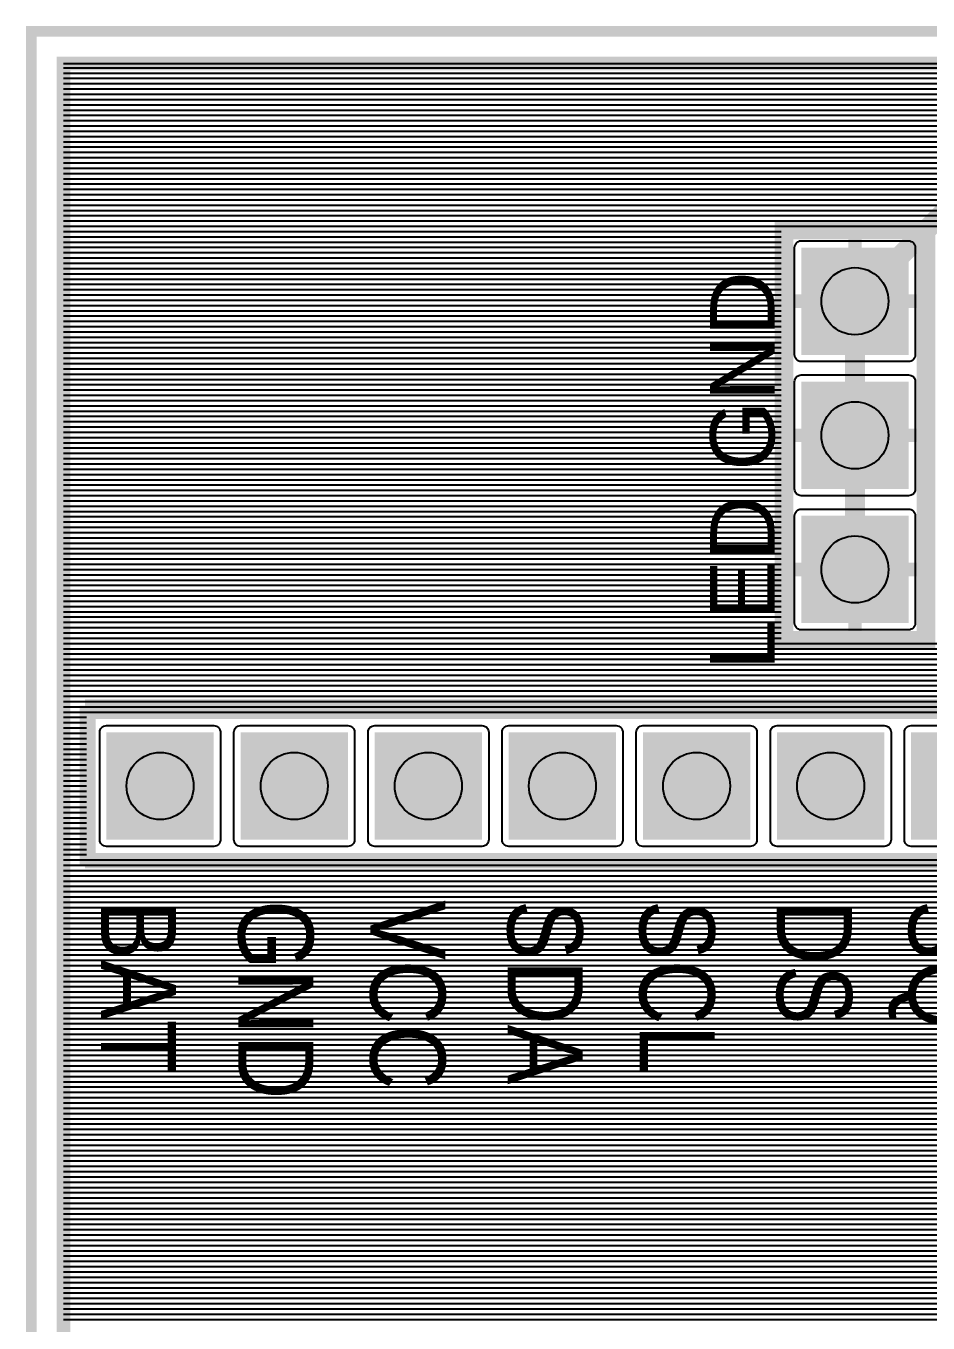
# Model space of a CAD drawing. Header units: inches. Extents: x -1.48 to 1.48, y -0.99 to 0.99.
# Drawn here: x -1.48 to -0.808, y 0.021 to 0.988 of the extents above; entities that cross this region are included whole.
import ezdxf

# ---------------------------------------------------------------- set-up
doc = ezdxf.new("R2010")
doc.units = ezdxf.units.IN
doc.layers.get('0').update_dxf_attribs({"linetype": 'CONTINUOUS'})

# ---------------------------------------------------------------- blocks, each defined once
blk = doc.blocks.new('RPAD')
blk.add_trace([(-0.5, -0.5), (-0.5, 0.5), (0.5, -0.5), (0.5, 0.5)])

msp = doc.modelspace()

# ---------------------------------------------------------------- linework, layer by layer
for points, const_width in [([(-1.476378, -0.984252), (1.476378, -0.984252), (1.476378, 0.984252), (-1.476378, 0.984252), (-1.476378, -0.984252)], 0.008), ([(-1.476378, -0.984252), (1.476378, -0.984252), (1.476378, 0.984252), (-1.476378, 0.984252), (-1.476378, -0.984252)], 0.008), ([(1.452378, -0.960252), (-1.452378, -0.960252), (-1.452378, 0.960252), (1.452378, 0.960252), (1.452378, -0.960252)], 0.01), ([(-0.862205, 0.583055), (-0.862205, 0.683055), (-0.862205, 0.783055), (-0.729146, 0.916113), (0.018701, 0.916113), (0.019476, 0.916889), (0.012744, 0.923621)], 0.015), ([(-0.807205, 0.728055), (-0.807205, 0.528055), (-0.917204, 0.528055), (-0.917204, 0.838054), (-0.807205, 0.838054), (-0.807205, 0.728055)], 0.01), ([(-0.862205, 0.838054), (-0.862205, 0.783055)], 0.01), ([(-0.912205, 0.533055), (-0.812205, 0.533055), (-0.812205, 0.833055), (-0.912205, 0.833055), (-0.912205, 0.533055)], 0.008), ([(-0.912205, 0.533055), (-0.812205, 0.533055), (-0.812205, 0.833055), (-0.912205, 0.833055), (-0.912205, 0.533055)], 0.008), ([(-0.917204, 0.783055), (-0.862205, 0.783055)], 0.01), ([(-0.807205, 0.783055), (-0.862205, 0.783055)], 0.01), ([(-0.917204, 0.683055), (-0.862205, 0.683055)], 0.01), ([(-0.807205, 0.683055), (-0.862205, 0.683055)], 0.01), ([(-0.917204, 0.583055), (-0.862205, 0.583055)], 0.01), ([(-0.862205, 0.528055), (-0.862205, 0.583055)], 0.01), ([(-0.807205, 0.583055), (-0.862205, 0.583055)], 0.01), ([(-1.432283, 0.364157), (-0.723622, 0.364157), (-0.723622, 0.482267), (-1.432283, 0.482267), (-1.432283, 0.364157)], 0.008), ([(-1.432283, 0.364157), (-0.723622, 0.364157), (-0.723622, 0.482267), (-1.432283, 0.482267), (-1.432283, 0.364157)], 0.008), ([(-0.725315, 0.366638), (-1.435315, 0.366638), (-1.435315, 0.476637), (-0.725315, 0.476637), (-0.725315, 0.366638)], 0.01)]:
    msp.add_lwpolyline(points, dxfattribs=dict(const_width=const_width))
for points in [[(-1.452378, 0.960252), (1.452378, 0.960252)], [(-1.452378, 0.95707), (1.452378, 0.95707)], [(-1.452378, 0.953133), (1.452378, 0.953133)], [(-1.452378, 0.949196), (1.452378, 0.949196)], [(-1.452378, 0.945259), (1.452378, 0.945259)], [(-1.452378, 0.941322), (1.452378, 0.941322)], [(-1.452378, 0.937385), (1.452378, 0.937385)], [(-1.452378, 0.933448), (0.004894, 0.933448)], [(-1.452378, 0.929511), (0.000957, 0.929511)], [(-1.452378, 0.925574), (0.000244, 0.925574)], [(-1.452378, 0.921637), (0.000244, 0.921637)], [(-1.452378, 0.9177), (0.000987, 0.9177)], [(-1.452378, 0.913763), (0.004924, 0.913763)], [(-1.452378, 0.909826), (-0.247913, 0.909826)], [(-1.452378, 0.905889), (-0.247913, 0.905889)], [(-1.452378, 0.901952), (-0.247913, 0.901952)], [(-1.452378, 0.898015), (-0.247913, 0.898015)], [(-1.452378, 0.894078), (-0.247913, 0.894078)], [(-1.452378, 0.890141), (-0.247913, 0.890141)], [(-1.452378, 0.886204), (-0.247913, 0.886204)], [(-1.452378, 0.882267), (-0.247913, 0.882267)], [(-1.452378, 0.87833), (-0.247913, 0.87833)], [(-1.452378, 0.874393), (-0.247913, 0.874393)], [(-1.452378, 0.870456), (-0.247913, 0.870456)], [(-1.452378, 0.866519), (-0.247913, 0.866519)], [(-1.452378, 0.862582), (-0.247913, 0.862582)], [(-1.452378, 0.858645), (-0.247913, 0.858645)], [(-1.452378, 0.854708), (-0.247913, 0.854708)], [(-1.452378, 0.850771), (-0.247913, 0.850771)], [(-1.452378, 0.846834), (-0.247913, 0.846834)], [(-1.452378, 0.842897), (-0.247913, 0.842897)], [(-1.452378, 0.83896), (-0.247913, 0.83896)], [(-1.452378, 0.835023), (-0.917204, 0.835023)], [(-1.452378, 0.831086), (-0.917204, 0.831086)], [(-1.452378, 0.827149), (-0.917204, 0.827149)], [(-1.452378, 0.823212), (-0.917204, 0.823212)], [(-1.452378, 0.819275), (-0.917204, 0.819275)], [(-1.452378, 0.815338), (-0.917204, 0.815338)], [(-1.452378, 0.811401), (-0.917204, 0.811401)], [(-1.452378, 0.807464), (-0.917204, 0.807464)], [(-1.452378, 0.803527), (-0.917204, 0.803527)], [(-1.452378, 0.79959), (-0.917204, 0.79959)], [(-1.452378, 0.795653), (-0.917204, 0.795653)], [(-1.452378, 0.791716), (-0.917204, 0.791716)], [(-1.452378, 0.787779), (-0.917204, 0.787779)], [(-1.452378, 0.783842), (-0.917204, 0.783842)], [(-1.452378, 0.779905), (-0.917204, 0.779905)], [(-1.452378, 0.775968), (-0.917204, 0.775968)], [(-1.452378, 0.772031), (-0.917204, 0.772031)], [(-1.452378, 0.768094), (-0.917204, 0.768094)], [(-1.452378, 0.764157), (-0.917204, 0.764157)], [(-1.452378, 0.76022), (-0.917204, 0.76022)], [(-1.452378, 0.756283), (-0.917204, 0.756283)], [(-1.452378, 0.752346), (-0.917204, 0.752346)], [(-1.452378, 0.748409), (-0.917204, 0.748409)], [(-1.452378, 0.744472), (-0.917204, 0.744472)], [(-1.452378, 0.740535), (-0.917204, 0.740535)], [(-1.452378, 0.736598), (-0.917204, 0.736598)], [(-1.452378, 0.732661), (-0.917204, 0.732661)], [(-1.452378, 0.728724), (-0.917204, 0.728724)], [(-1.452378, 0.724787), (-0.917204, 0.724787)], [(-1.452378, 0.72085), (-0.917204, 0.72085)], [(-1.452378, 0.716913), (-0.917204, 0.716913)], [(-1.452378, 0.712976), (-0.917204, 0.712976)], [(-1.452378, 0.709039), (-0.917204, 0.709039)], [(-1.452378, 0.705102), (-0.917204, 0.705102)], [(-1.452378, 0.701165), (-0.917204, 0.701165)], [(-1.452378, 0.697228), (-0.917204, 0.697228)], [(-1.452378, 0.693291), (-0.917204, 0.693291)], [(-1.452378, 0.689354), (-0.917204, 0.689354)], [(-1.452378, 0.685417), (-0.917204, 0.685417)], [(-1.452378, 0.68148), (-0.917204, 0.68148)], [(-1.452378, 0.677543), (-0.917204, 0.677543)], [(-1.452378, 0.673606), (-0.917204, 0.673606)], [(-1.452378, 0.669669), (-0.917204, 0.669669)], [(-1.452378, 0.665732), (-0.917204, 0.665732)], [(-1.452378, 0.661795), (-0.917204, 0.661795)], [(-1.452378, 0.657858), (-0.917204, 0.657858)], [(-1.452378, 0.653921), (-0.917204, 0.653921)], [(-1.452378, 0.649984), (-0.917204, 0.649984)], [(-1.452378, 0.646047), (-0.917204, 0.646047)], [(-1.452378, 0.64211), (-0.917204, 0.64211)], [(-1.452378, 0.638173), (-0.917204, 0.638173)], [(-1.452378, 0.634236), (-0.917204, 0.634236)], [(-1.452378, 0.630299), (-0.917204, 0.630299)], [(-1.452378, 0.626362), (-0.917204, 0.626362)], [(-1.452378, 0.622425), (-0.917204, 0.622425)], [(-1.452378, 0.618488), (-0.917204, 0.618488)], [(-1.452378, 0.614551), (-0.917204, 0.614551)], [(-1.452378, 0.610614), (-0.917204, 0.610614)], [(-1.452378, 0.606677), (-0.917204, 0.606677)], [(-1.452378, 0.60274), (-0.917204, 0.60274)], [(-1.452378, 0.598803), (-0.917204, 0.598803)], [(-1.452378, 0.594866), (-0.917204, 0.594866)], [(-1.452378, 0.590929), (-0.917204, 0.590929)], [(-1.452378, 0.586992), (-0.917204, 0.586992)], [(-1.452378, 0.583055), (-0.917204, 0.583055)], [(-1.452378, 0.579118), (-0.917204, 0.579118)], [(-1.452378, 0.575181), (-0.917204, 0.575181)], [(-1.452378, 0.571244), (-0.917204, 0.571244)], [(-1.452378, 0.567307), (-0.917204, 0.567307)], [(-1.452378, 0.56337), (-0.917204, 0.56337)], [(-1.452378, 0.559433), (-0.917204, 0.559433)], [(-1.452378, 0.555496), (-0.917204, 0.555496)], [(-1.452378, 0.551559), (-0.917204, 0.551559)], [(-1.452378, 0.547622), (-0.917204, 0.547622)], [(-1.452378, 0.543685), (-0.917204, 0.543685)], [(-1.452378, 0.539748), (-0.917204, 0.539748)], [(-1.452378, 0.535811), (-0.917204, 0.535811)], [(-1.452378, 0.531874), (-0.917204, 0.531874)], [(-1.452378, 0.527937), (0.421378, 0.527937)], [(-1.452378, 0.524), (0.421378, 0.524)], [(-1.452378, 0.520063), (0.421378, 0.520063)], [(-1.452378, 0.516126), (0.421378, 0.516126)], [(-1.452378, 0.512189), (0.421378, 0.512189)], [(-1.452378, 0.508252), (0.421378, 0.508252)], [(-1.452378, 0.504315), (0.421378, 0.504315)], [(-1.452378, 0.500378), (0.421378, 0.500378)], [(-1.452378, 0.496441), (0.421378, 0.496441)], [(-1.452378, 0.492504), (0.421378, 0.492504)], [(-1.452378, 0.488567), (0.421378, 0.488567)], [(-1.452378, 0.48463), (0.421378, 0.48463)], [(-1.452378, 0.480693), (0.421378, 0.480693)], [(-1.452378, 0.476756), (0.421378, 0.476756)], [(-1.452378, 0.472819), (-1.435315, 0.472819)], [(-1.452378, 0.468881), (-1.435315, 0.468881)], [(-1.452378, 0.464944), (-1.435315, 0.464944)], [(-0.740315, 0.376637), (-0.820315, 0.376637), (-0.821337, 0.376737), (-0.822283, 0.377023), (-0.823133, 0.377478), (-0.82387, 0.378083), (-0.824474, 0.37882), (-0.824929, 0.37967), (-0.825215, 0.380615), (-0.825315, 0.381637), (-0.825315, 0.461637), (-0.825215, 0.46266), (-0.824929, 0.463605), (-0.824474, 0.464455), (-0.82387, 0.465192), (-0.823133, 0.465797), (-0.822283, 0.466252), (-0.821337, 0.466538), (-0.820315, 0.466637), (-0.740315, 0.466637)], [(-1.452378, 0.461007), (-1.435315, 0.461007)], [(-1.452378, 0.45707), (-1.435315, 0.45707)], [(-1.452378, 0.453133), (-1.435315, 0.453133)], [(-1.452378, 0.449196), (-1.435315, 0.449196)], [(-1.452378, 0.445259), (-1.435315, 0.445259)], [(-1.452378, 0.441322), (-1.435315, 0.441322)], [(-1.452378, 0.437385), (-1.435315, 0.437385)], [(-1.452378, 0.433448), (-1.435315, 0.433448)], [(-1.452378, 0.429511), (-1.435315, 0.429511)], [(-1.452378, 0.425574), (-1.435315, 0.425574)], [(-1.452378, 0.421637), (-1.435315, 0.421637)], [(-1.452378, 0.4177), (-1.435315, 0.4177)], [(-1.452378, 0.413763), (-1.435315, 0.413763)], [(-1.452378, 0.409826), (-1.435315, 0.409826)], [(-1.452378, 0.405889), (-1.435315, 0.405889)], [(-1.452378, 0.401952), (-1.435315, 0.401952)], [(-1.452378, 0.398015), (-1.435315, 0.398015)], [(-1.452378, 0.394078), (-1.435315, 0.394078)], [(-1.452378, 0.390141), (-1.435315, 0.390141)], [(-1.452378, 0.386204), (-1.435315, 0.386204)], [(-1.452378, 0.382267), (-1.435315, 0.382267)], [(-1.452378, 0.37833), (-1.435315, 0.37833)], [(-1.452378, 0.374393), (-1.435315, 0.374393)], [(-1.452378, 0.370456), (-1.435315, 0.370456)], [(-1.452378, 0.366519), (-0.557874, 0.366519)], [(-1.452378, 0.362582), (-0.554962, 0.362582)], [(-1.452378, 0.358645), (-0.551025, 0.358645)], [(-1.452378, 0.354708), (-0.547088, 0.354708)], [(-1.452378, 0.350771), (-0.543151, 0.350771)], [(-1.452378, 0.346834), (-0.539214, 0.346834)], [(-1.452378, 0.342897), (-0.535277, 0.342897)], [(-1.452378, 0.33896), (-0.53134, 0.33896)], [(-1.452378, 0.335023), (0.835987, 0.335023)], [(-1.452378, 0.331086), (0.835987, 0.331086)], [(-1.452378, 0.327149), (0.835987, 0.327149)], [(-1.452378, 0.323212), (0.835987, 0.323212)], [(-1.452378, 0.319275), (0.835987, 0.319275)], [(-1.452378, 0.315338), (0.835987, 0.315338)], [(-1.452378, 0.311401), (0.835987, 0.311401)], [(-1.452378, 0.307464), (0.835987, 0.307464)], [(-1.452378, 0.303527), (0.835987, 0.303527)], [(-1.452378, 0.29959), (0.333796, 0.29959)], [(-1.452378, 0.295653), (0.295078, 0.295653)], [(-1.452378, 0.291716), (0.291141, 0.291716)], [(-1.452378, 0.287779), (0.287204, 0.287779)], [(-1.452378, 0.283842), (0.283267, 0.283842)], [(-1.452378, 0.279905), (0.27933, 0.279905)], [(-1.452378, 0.275968), (0.277561, 0.275968)], [(-1.452378, 0.272031), (0.277561, 0.272031)], [(-1.452378, 0.268094), (0.277561, 0.268094)], [(-1.452378, 0.264157), (-0.396155, 0.264157)], [(-1.452378, 0.26022), (-0.400092, 0.26022)], [(-1.452378, 0.256283), (-0.404029, 0.256283)], [(-1.452378, 0.252346), (-0.407966, 0.252346)], [(-1.452378, 0.248409), (-0.411903, 0.248409)], [(-1.452378, 0.244472), (-0.412327, 0.244472)], [(-1.452378, 0.240535), (-0.412327, 0.240535)], [(-1.452378, 0.236598), (-0.412327, 0.236598)], [(-1.452378, 0.232661), (-0.412327, 0.232661)], [(-1.452378, 0.228724), (-0.412327, 0.228724)], [(-1.452378, 0.224787), (-0.412327, 0.224787)], [(-1.452378, 0.22085), (-0.410044, 0.22085)], [(-1.452378, 0.216913), (-0.406107, 0.216913)], [(-1.452378, 0.212976), (-0.40217, 0.212976)], [(-1.452378, 0.209039), (-0.398233, 0.209039)], [(-1.452378, 0.205102), (-0.298331, 0.205102)], [(-1.452378, 0.201165), (-0.301653, 0.201165)], [(-1.452378, 0.197228), (-0.301653, 0.197228)], [(-1.452378, 0.193291), (-0.301653, 0.193291)], [(-1.452378, 0.189354), (-0.301653, 0.189354)], [(-1.452378, 0.185417), (-0.301653, 0.185417)], [(-1.452378, 0.18148), (-0.301653, 0.18148)], [(-1.452378, 0.177543), (-0.301653, 0.177543)], [(-1.452378, 0.173606), (-0.298331, 0.173606)], [(-1.452378, 0.169669), (-0.294394, 0.169669)], [(-1.452378, 0.165732), (-0.290457, 0.165732)], [(-1.452378, 0.161795), (-0.28652, 0.161795)], [(-1.452378, 0.157858), (-0.236401, 0.157858)], [(-1.452378, 0.153921), (-0.236401, 0.153921)], [(-1.452378, 0.149984), (-0.236401, 0.149984)], [(-1.452378, 0.146047), (-0.236401, 0.146047)], [(-1.452378, 0.14211), (-0.236396, 0.14211)], [(-1.452378, 0.138173), (-0.232459, 0.138173)], [(-1.452378, 0.134236), (-0.228522, 0.134236)], [(-1.452378, 0.130299), (-0.224585, 0.130299)], [(-1.452378, 0.126362), (-0.220648, 0.126362)], [(-1.452378, 0.122425), (-0.068563, 0.122425)], [(-1.452378, 0.118488), (0.285061, 0.118488)], [(-1.452378, 0.114551), (0.285061, 0.114551)], [(-1.452378, 0.110614), (0.285061, 0.110614)], [(-1.452378, 0.106677), (0.285061, 0.106677)], [(-1.452378, 0.10274), (0.285061, 0.10274)], [(-1.452378, 0.098803), (0.285061, 0.098803)], [(-1.452378, 0.094866), (0.285061, 0.094866)], [(-1.452378, 0.090929), (0.285061, 0.090929)], [(-1.452378, 0.086992), (0.285061, 0.086992)], [(-1.452378, 0.083055), (0.285061, 0.083055)], [(-1.452378, 0.079118), (0.285061, 0.079118)], [(-1.452378, 0.075181), (0.285061, 0.075181)], [(-1.452378, 0.071244), (0.285061, 0.071244)], [(-1.452378, 0.067307), (0.285061, 0.067307)], [(-1.452378, 0.06337), (0.285061, 0.06337)], [(-1.452378, 0.059433), (0.285061, 0.059433)], [(-1.452378, 0.055496), (0.285061, 0.055496)], [(-1.452378, 0.051559), (0.285061, 0.051559)], [(-1.452378, 0.047622), (0.285061, 0.047622)], [(-1.452378, 0.043685), (0.285061, 0.043685)], [(-1.452378, 0.039748), (0.285061, 0.039748)], [(-1.452378, 0.035811), (0.285061, 0.035811)], [(-1.452378, 0.031874), (0.285061, 0.031874)], [(-1.452378, 0.027937), (0.285061, 0.027937)], [(-1.452378, 0.024), (0.285061, 0.024)]]:
    msp.add_lwpolyline(points)
for points in [[(-0.907205, 0.743055), (-0.907205, 0.823055), (-0.907105, 0.824077), (-0.906819, 0.825022), (-0.906364, 0.825873), (-0.905759, 0.826609), (-0.905022, 0.827214), (-0.904172, 0.827669), (-0.903227, 0.827955), (-0.902205, 0.828055), (-0.822205, 0.828055), (-0.821182, 0.827955), (-0.820237, 0.827669), (-0.819387, 0.827214), (-0.81865, 0.826609), (-0.818045, 0.825873), (-0.817591, 0.825022), (-0.817304, 0.824077), (-0.817205, 0.823055), (-0.817205, 0.743055), (-0.817304, 0.742032), (-0.817591, 0.741087), (-0.818045, 0.740237), (-0.81865, 0.7395), (-0.819387, 0.738895), (-0.820237, 0.738441), (-0.821182, 0.738154), (-0.822205, 0.738055), (-0.902205, 0.738055), (-0.903227, 0.738154), (-0.904172, 0.738441), (-0.905022, 0.738895), (-0.905759, 0.7395), (-0.906364, 0.740237), (-0.906819, 0.741087), (-0.907105, 0.742032), (-0.907205, 0.743055)], [(-0.907205, 0.643055), (-0.907205, 0.723055), (-0.907105, 0.724077), (-0.906819, 0.725022), (-0.906364, 0.725873), (-0.905759, 0.726609), (-0.905022, 0.727214), (-0.904172, 0.727669), (-0.903227, 0.727955), (-0.902205, 0.728055), (-0.822205, 0.728055), (-0.821182, 0.727955), (-0.820237, 0.727669), (-0.819387, 0.727214), (-0.81865, 0.726609), (-0.818045, 0.725873), (-0.817591, 0.725022), (-0.817304, 0.724077), (-0.817205, 0.723055), (-0.817205, 0.643055), (-0.817304, 0.642032), (-0.817591, 0.641087), (-0.818045, 0.640237), (-0.81865, 0.6395), (-0.819387, 0.638895), (-0.820237, 0.638441), (-0.821182, 0.638154), (-0.822205, 0.638055), (-0.902205, 0.638055), (-0.903227, 0.638154), (-0.904172, 0.638441), (-0.905022, 0.638895), (-0.905759, 0.6395), (-0.906364, 0.640237), (-0.906819, 0.641087), (-0.907105, 0.642032), (-0.907205, 0.643055)], [(-0.907205, 0.543055), (-0.907205, 0.623055), (-0.907105, 0.624077), (-0.906819, 0.625022), (-0.906364, 0.625873), (-0.905759, 0.626609), (-0.905022, 0.627214), (-0.904172, 0.627669), (-0.903227, 0.627955), (-0.902205, 0.628055), (-0.822205, 0.628055), (-0.821182, 0.627955), (-0.820237, 0.627669), (-0.819387, 0.627214), (-0.81865, 0.626609), (-0.818045, 0.625873), (-0.817591, 0.625022), (-0.817304, 0.624077), (-0.817205, 0.623055), (-0.817205, 0.543055), (-0.817304, 0.542032), (-0.817591, 0.541087), (-0.818045, 0.540237), (-0.81865, 0.5395), (-0.819387, 0.538895), (-0.820237, 0.538441), (-0.821182, 0.538154), (-0.822205, 0.538055), (-0.902205, 0.538055), (-0.903227, 0.538154), (-0.904172, 0.538441), (-0.905022, 0.538895), (-0.905759, 0.5395), (-0.906364, 0.540237), (-0.906819, 0.541087), (-0.907105, 0.542032), (-0.907205, 0.543055)], [(-1.340315, 0.376637), (-1.420315, 0.376637), (-1.421337, 0.376737), (-1.422283, 0.377023), (-1.423133, 0.377478), (-1.42387, 0.378083), (-1.424474, 0.37882), (-1.424929, 0.37967), (-1.425215, 0.380615), (-1.425315, 0.381637), (-1.425315, 0.461637), (-1.425215, 0.46266), (-1.424929, 0.463605), (-1.424474, 0.464455), (-1.42387, 0.465192), (-1.423133, 0.465797), (-1.422283, 0.466252), (-1.421337, 0.466538), (-1.420315, 0.466637), (-1.340315, 0.466637), (-1.339293, 0.466538), (-1.338347, 0.466252), (-1.337497, 0.465797), (-1.33676, 0.465192), (-1.336156, 0.464455), (-1.335701, 0.463605), (-1.335415, 0.46266), (-1.335315, 0.461637), (-1.335315, 0.381637), (-1.335415, 0.380615), (-1.335701, 0.37967), (-1.336156, 0.37882), (-1.33676, 0.378083), (-1.337497, 0.377478), (-1.338347, 0.377023), (-1.339293, 0.376737), (-1.340315, 0.376637)], [(-1.240315, 0.376637), (-1.320315, 0.376637), (-1.321337, 0.376737), (-1.322283, 0.377023), (-1.323133, 0.377478), (-1.32387, 0.378083), (-1.324474, 0.37882), (-1.324929, 0.37967), (-1.325215, 0.380615), (-1.325315, 0.381637), (-1.325315, 0.461637), (-1.325215, 0.46266), (-1.324929, 0.463605), (-1.324474, 0.464455), (-1.32387, 0.465192), (-1.323133, 0.465797), (-1.322283, 0.466252), (-1.321337, 0.466538), (-1.320315, 0.466637), (-1.240315, 0.466637), (-1.239293, 0.466538), (-1.238347, 0.466252), (-1.237497, 0.465797), (-1.23676, 0.465192), (-1.236156, 0.464455), (-1.235701, 0.463605), (-1.235415, 0.46266), (-1.235315, 0.461637), (-1.235315, 0.381637), (-1.235415, 0.380615), (-1.235701, 0.37967), (-1.236156, 0.37882), (-1.23676, 0.378083), (-1.237497, 0.377478), (-1.238347, 0.377023), (-1.239293, 0.376737), (-1.240315, 0.376637)], [(-1.140315, 0.376637), (-1.220315, 0.376637), (-1.221337, 0.376737), (-1.222283, 0.377023), (-1.223133, 0.377478), (-1.22387, 0.378083), (-1.224474, 0.37882), (-1.224929, 0.37967), (-1.225215, 0.380615), (-1.225315, 0.381637), (-1.225315, 0.461637), (-1.225215, 0.46266), (-1.224929, 0.463605), (-1.224474, 0.464455), (-1.22387, 0.465192), (-1.223133, 0.465797), (-1.222283, 0.466252), (-1.221337, 0.466538), (-1.220315, 0.466637), (-1.140315, 0.466637), (-1.139293, 0.466538), (-1.138347, 0.466252), (-1.137497, 0.465797), (-1.13676, 0.465192), (-1.136156, 0.464455), (-1.135701, 0.463605), (-1.135415, 0.46266), (-1.135315, 0.461637), (-1.135315, 0.381637), (-1.135415, 0.380615), (-1.135701, 0.37967), (-1.136156, 0.37882), (-1.13676, 0.378083), (-1.137497, 0.377478), (-1.138347, 0.377023), (-1.139293, 0.376737), (-1.140315, 0.376637)], [(-1.040315, 0.376637), (-1.120315, 0.376637), (-1.121337, 0.376737), (-1.122283, 0.377023), (-1.123133, 0.377478), (-1.12387, 0.378083), (-1.124474, 0.37882), (-1.124929, 0.37967), (-1.125215, 0.380615), (-1.125315, 0.381637), (-1.125315, 0.461637), (-1.125215, 0.46266), (-1.124929, 0.463605), (-1.124474, 0.464455), (-1.12387, 0.465192), (-1.123133, 0.465797), (-1.122283, 0.466252), (-1.121337, 0.466538), (-1.120315, 0.466637), (-1.040315, 0.466637), (-1.039293, 0.466538), (-1.038347, 0.466252), (-1.037497, 0.465797), (-1.03676, 0.465192), (-1.036156, 0.464455), (-1.035701, 0.463605), (-1.035415, 0.46266), (-1.035315, 0.461637), (-1.035315, 0.381637), (-1.035415, 0.380615), (-1.035701, 0.37967), (-1.036156, 0.37882), (-1.03676, 0.378083), (-1.037497, 0.377478), (-1.038347, 0.377023), (-1.039293, 0.376737), (-1.040315, 0.376637)], [(-0.940315, 0.376637), (-1.020315, 0.376637), (-1.021337, 0.376737), (-1.022283, 0.377023), (-1.023133, 0.377478), (-1.02387, 0.378083), (-1.024474, 0.37882), (-1.024929, 0.37967), (-1.025215, 0.380615), (-1.025315, 0.381637), (-1.025315, 0.461637), (-1.025215, 0.46266), (-1.024929, 0.463605), (-1.024474, 0.464455), (-1.02387, 0.465192), (-1.023133, 0.465797), (-1.022283, 0.466252), (-1.021337, 0.466538), (-1.020315, 0.466637), (-0.940315, 0.466637), (-0.939293, 0.466538), (-0.938347, 0.466252), (-0.937497, 0.465797), (-0.93676, 0.465192), (-0.936156, 0.464455), (-0.935701, 0.463605), (-0.935415, 0.46266), (-0.935315, 0.461637), (-0.935315, 0.381637), (-0.935415, 0.380615), (-0.935701, 0.37967), (-0.936156, 0.37882), (-0.93676, 0.378083), (-0.937497, 0.377478), (-0.938347, 0.377023), (-0.939293, 0.376737), (-0.940315, 0.376637)], [(-0.840315, 0.376637), (-0.920315, 0.376637), (-0.921337, 0.376737), (-0.922283, 0.377023), (-0.923133, 0.377478), (-0.92387, 0.378083), (-0.924474, 0.37882), (-0.924929, 0.37967), (-0.925215, 0.380615), (-0.925315, 0.381637), (-0.925315, 0.461637), (-0.925215, 0.46266), (-0.924929, 0.463605), (-0.924474, 0.464455), (-0.92387, 0.465192), (-0.923133, 0.465797), (-0.922283, 0.466252), (-0.921337, 0.466538), (-0.920315, 0.466637), (-0.840315, 0.466637), (-0.839293, 0.466538), (-0.838347, 0.466252), (-0.837497, 0.465797), (-0.83676, 0.465192), (-0.836156, 0.464455), (-0.835701, 0.463605), (-0.835415, 0.46266), (-0.835315, 0.461637), (-0.835315, 0.381637), (-0.835415, 0.380615), (-0.835701, 0.37967), (-0.836156, 0.37882), (-0.83676, 0.378083), (-0.837497, 0.377478), (-0.838347, 0.377023), (-0.839293, 0.376737), (-0.840315, 0.376637)]]:
    msp.add_lwpolyline(points, close=True)
for centre in [(-0.862205, 0.783055), (-0.862205, 0.683055), (-0.862205, 0.583055), (-1.380315, 0.421637), (-1.280315, 0.421637), (-1.180315, 0.421637), (-1.080315, 0.421637), (-0.980315, 0.421637), (-0.880315, 0.421637)]:
    msp.add_circle(centre, 0.025)

# ---------------------------------------------------------------- block references
at = {"xscale": 0.08, "yscale": 0.08}
for p, rotation in [((-0.862205, 0.783055), -270), ((-0.862205, 0.683055), -270), ((-0.862205, 0.583055), -270), ((-1.380315, 0.421637), -180), ((-1.280315, 0.421637), -180), ((-1.180315, 0.421637), -180), ((-1.080315, 0.421637), -180), ((-0.980315, 0.421637), -180), ((-0.880315, 0.421637), -180), ((-0.780315, 0.421637), -180)]:
    msp.add_blockref('RPAD', p, dxfattribs=dict(at, rotation=rotation))

# ---------------------------------------------------------------- texts
for s, height, rotation, width, p in [('LED GND', 0.048, 90, 1.041667, (-0.922205, 0.508055)), ('LED GND', 0.048, 90, 1.041667, (-0.922205, 0.508055)), ('BAT', 0.056, -90, 0.892857, (-1.424417, 0.336598)), ('BAT', 0.056, -90, 0.892857, (-1.424417, 0.336598)), ('GND', 0.056, -90, 0.892857, (-1.322055, 0.336598)), ('GND', 0.056, -90, 0.892857, (-1.322055, 0.336598)), ('VCC', 0.056, -90, 0.892857, (-1.22363, 0.336598)), ('VCC', 0.056, -90, 0.892857, (-1.22363, 0.336598)), ('SDA', 0.056, -90, 0.892857, (-1.121268, 0.336598)), ('SDA', 0.056, -90, 0.892857, (-1.121268, 0.336598)), ('SCL', 0.056, -90, 0.892857, (-1.022843, 0.336598)), ('SCL', 0.056, -90, 0.892857, (-1.022843, 0.336598)), ('DS', 0.056, -90, 0.892857, (-0.92048, 0.336598)), ('DS', 0.056, -90, 0.892857, (-0.92048, 0.336598)), ('SQ', 0.056, -90, 0.892857, (-0.822055, 0.336598)), ('SQ', 0.056, -90, 0.892857, (-0.822055, 0.336598))]:
    msp.add_text(s, height=height, rotation=rotation, dxfattribs=dict(width=width)).set_placement(p)

doc.saveas('drawing.dxf')
